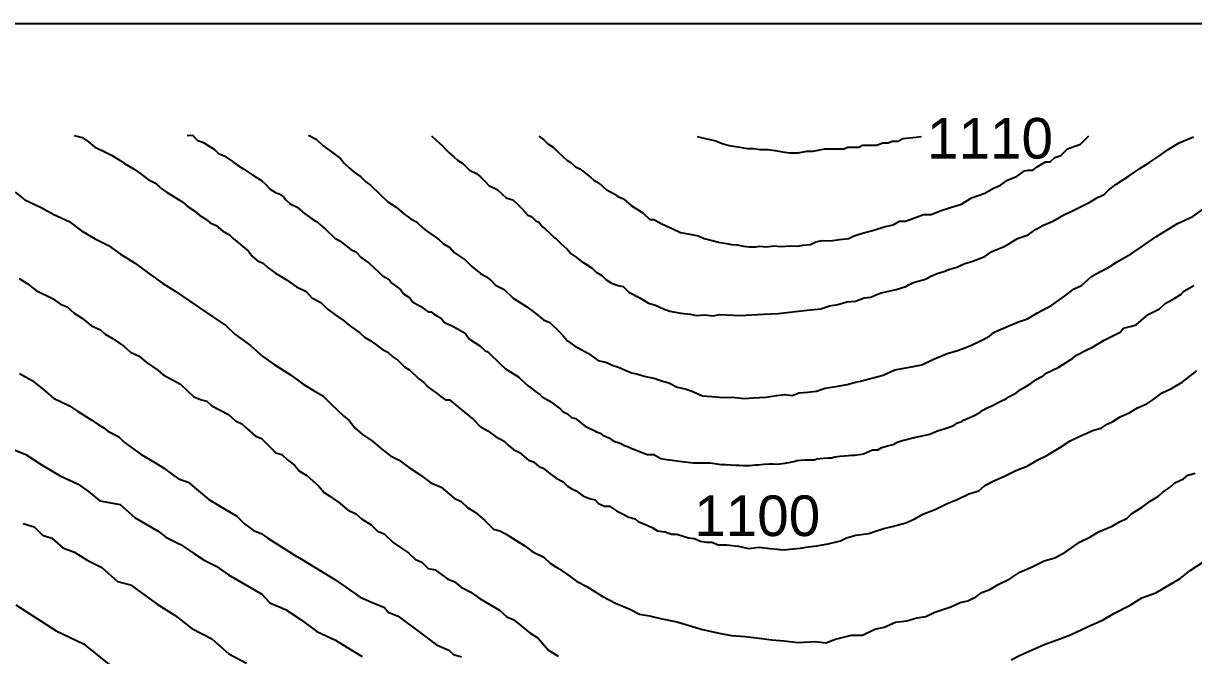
# Model space of a CAD drawing. Header units: millimetres. Extents: x 19067981 to 38137102, y 2652003 to 2652615.
# Drawn here: x 19068711.54 to 19068720.35, y 2652361.54 to 2652366.3 of the extents above; entities that cross this region are included whole.
import ezdxf

# ---------------------------------------------------------------- set-up
doc = ezdxf.new("R2010")
doc.units = ezdxf.units.MM
doc.styles.get("Standard").update_dxf_attribs({"font": 'arial.ttf'})

msp = doc.modelspace()

# ---------------------------------------------------------------- linework, layer by layer
for points in [[(19068697.4029, 2652366.2995), (19068725.9216, 2652366.2995), (19068725.9216, 2652346.0866), (19068697.4027, 2652346.0866), (19068697.4027, 2652366.2994)], [(19068712.7717, 2652365.4544), (19068712.8122, 2652365.4586), (19068712.8476, 2652365.4205), (19068712.8939, 2652365.4028), (19068712.9374, 2652365.3751), (19068712.9746, 2652365.3513), (19068713.0077, 2652365.3199), (19068713.0517, 2652365.3023), (19068713.1121, 2652365.2599), (19068713.1504, 2652365.233), (19068713.1922, 2652365.2076), (19068713.2363, 2652365.1762), (19068713.2744, 2652365.151), (19068713.331, 2652365.1167), (19068713.3652, 2652365.0857), (19068713.3975, 2652365.0516), (19068713.436, 2652365.0264), (19068713.4649, 2652365.017), (19068713.497, 2652364.9936), (19068713.5147, 2652364.971), (19068713.5465, 2652364.9415), (19068713.6011, 2652364.9148), (19068713.6198, 2652364.8976), (19068713.6551, 2652364.8668), (19068713.7094, 2652364.8307), (19068713.7357, 2652364.8133), (19068713.7498, 2652364.804), (19068713.782, 2652364.7764), (19068713.7983, 2652364.7624), (19068713.8143, 2652364.7487), (19068713.8834, 2652364.6815), (19068713.9163, 2652364.6641), (19068713.9442, 2652364.6436), (19068713.9827, 2652364.6133), (19068714.005, 2652364.5957), (19068714.0435, 2652364.5792), (19068714.0852, 2652364.535), (19068714.1107, 2652364.5164), (19068714.1351, 2652364.4985), (19068714.1488, 2652364.4885), (19068714.2144, 2652364.4256), (19068714.2433, 2652364.3979), (19068714.2703, 2652364.3822), (19068714.297, 2652364.3666), (19068714.3144, 2652364.3419), (19068714.3479, 2652364.3171), (19068714.3821, 2652364.2918), (19068714.4014, 2652364.264), (19068714.4293, 2652364.2454), (19068714.4488, 2652364.2325), (19068714.4703, 2652364.2033), (19068714.5044, 2652364.1835), (19068714.5321, 2652364.1674), (19068714.5865, 2652364.1279), (19068714.6095, 2652364.1279), (19068714.6281, 2652364.1112), (19068714.6579, 2652364.0945), (19068714.689, 2652364.0715), (19068714.7094, 2652364.048), (19068714.7386, 2652364.0343), (19068714.7621, 2652364.0234), (19068714.8084, 2652363.9981), (19068714.8303, 2652363.9861), (19068714.8648, 2652363.9672), (19068714.8816, 2652363.9447), (19068714.899, 2652363.9216), (19068714.9772, 2652363.8716), (19068715.0151, 2652363.8369), (19068715.0374, 2652363.8264), (19068715.1332, 2652363.7323), (19068715.1686, 2652363.6976), (19068715.2027, 2652363.6772), (19068715.2233, 2652363.6649), (19068715.2424, 2652363.6534), (19068715.2698, 2652363.6362), (19068715.332, 2652363.5751), (19068715.3705, 2652363.5466), (19068715.3987, 2652363.5257), (19068715.4288, 2652363.5034), (19068715.4462, 2652363.4865), (19068715.481, 2652363.466), (19068715.51, 2652363.4489), (19068715.5812, 2652363.3979), (19068715.605, 2652363.373), (19068715.6362, 2652363.359), (19068715.6678, 2652363.3325), (19068715.6965, 2652363.3244), (19068715.7087, 2652363.3132), (19068715.7472, 2652363.283), (19068715.7696, 2652363.2654), (19068715.7905, 2652363.2556), (19068715.8235, 2652363.2401), (19068715.8417, 2652363.2316), (19068715.855, 2652363.2225), (19068715.8755, 2652363.2159), (19068715.8907, 2652363.211), (19068715.9027, 2652363.1981), (19068715.948, 2652363.1784), (19068715.9708, 2652363.1632), (19068715.984, 2652363.1559), (19068715.9989, 2652363.1476), (19068716.0141, 2652363.1447), (19068716.0426, 2652363.1321), (19068716.0668, 2652363.1214), (19068716.0955, 2652363.1099), (19068716.1219, 2652363.0992), (19068716.1489, 2652363.0883), (19068716.2365, 2652363.0517), (19068716.2866, 2652363.0517), (19068716.3387, 2652363.0217), (19068716.3848, 2652363.0157), (19068716.4262, 2652363.0103), (19068716.4612, 2652363.0058), (19068716.4969, 2652363.0011), (19068716.5868, 2652362.9894), (19068716.6577, 2652362.9894), (19068716.7128, 2652362.9894), (19068716.7929, 2652362.9785), (19068716.83, 2652362.9785), (19068716.9041, 2652362.9736), (19068716.9309, 2652362.9736), (19068716.9592, 2652362.9707), (19068717.0101, 2652362.9707), (19068717.0523, 2652362.9741), (19068717.0735, 2652362.9759), (19068717.1159, 2652362.9794), (19068717.1593, 2652362.9817), (19068717.186, 2652362.9817), (19068717.2198, 2652362.98), (19068717.236, 2652362.9815), (19068717.2762, 2652362.9885), (19068717.3164, 2652362.9954), (19068717.3406, 2652362.9996), (19068717.3652, 2652363.0079), (19068717.4251, 2652363.0132), (19068717.463, 2652363.0132), (19068717.4936, 2652363.0137), (19068717.5168, 2652363.0193), (19068717.5634, 2652363.0244), (19068717.5993, 2652363.0269), (19068717.6289, 2652363.0284), (19068717.6504, 2652363.036), (19068717.6889, 2652363.0398), (19068717.7217, 2652363.0423), (19068717.7526, 2652363.0447), (19068717.7763, 2652363.0476), (19068717.7985, 2652363.0476), (19068717.8354, 2652363.0534), (19068717.8669, 2652363.0584), (19068717.934, 2652363.0883), (19068717.9741, 2652363.0883), (19068718.0036, 2652363.1061), (19068718.0464, 2652363.117), (19068718.0904, 2652363.1282), (19068718.1244, 2652363.1472), (19068718.1705, 2652363.1614), (19068718.237, 2652363.1773), (19068718.2948, 2652363.1906), (19068718.3652, 2652363.2068), (19068718.4156, 2652363.2273), (19068718.4881, 2652363.2518), (19068718.5197, 2652363.2602), (19068718.5496, 2652363.2736), (19068718.5734, 2652363.2909), (19068718.6074, 2652363.301), (19068718.6252, 2652363.3139), (19068718.6446, 2652363.3224), (19068718.6986, 2652363.346), (19068718.7433, 2652363.3698), (19068718.7647, 2652363.3875), (19068718.7865, 2652363.3996), (19068718.8318, 2652363.4181), (19068718.8947, 2652363.4524), (19068718.9434, 2652363.4738), (19068718.965, 2652363.4905), (19068719.0199, 2652363.5206), (19068719.0499, 2652363.5433), (19068719.0808, 2652363.5607), (19068719.1265, 2652363.5866), (19068719.1633, 2652363.6161), (19068719.1933, 2652363.6319), (19068719.2204, 2652363.6462), (19068719.2372, 2652363.6627), (19068719.337, 2652363.7095), (19068719.3931, 2652363.7455), (19068719.4416, 2652363.7766), (19068719.4718, 2652363.8021), (19068719.5487, 2652363.8403), (19068719.5923, 2652363.862), (19068719.6789, 2652363.913), (19068719.7998, 2652363.9753), (19068719.8245, 2652364.004), (19068719.8853, 2652364.02), (19068719.9196, 2652364.0291), (19068720.0096, 2652364.1075), (19068720.0496, 2652364.1275), (19068720.0958, 2652364.1506), (19068720.1377, 2652364.1895), (19068720.21, 2652364.2312), (19068720.2588, 2652364.2593), (19068720.2781, 2652364.2832), (19068720.3195, 2652364.3059), (19068720.354, 2652364.3248)], [(19068713.6858, 2652365.4573), (19068713.7442, 2652365.4284), (19068713.7932, 2652365.3806), (19068713.8487, 2652365.3399), (19068713.9262, 2652365.2819), (19068713.9553, 2652365.2473), (19068713.9916, 2652365.2116), (19068714.0301, 2652365.1786), (19068714.0795, 2652365.1447), (19068714.1158, 2652365.11), (19068714.1519, 2652365.0817), (19068714.2225, 2652365.0134), (19068714.2834, 2652364.9545), (19068714.346, 2652364.915), (19068714.4031, 2652364.8658), (19068714.4561, 2652364.8277), (19068714.5002, 2652364.8057), (19068714.5489, 2652364.7571), (19068714.5738, 2652364.7363), (19068714.6062, 2652364.7149), (19068714.6465, 2652364.6882), (19068714.6689, 2652364.6703), (19068714.7024, 2652364.6399), (19068714.7506, 2652364.6106), (19068714.7832, 2652364.5746), (19068714.8666, 2652364.5179), (19068714.9169, 2652364.4692), (19068714.9807, 2652364.4154), (19068715.0269, 2652364.3897), (19068715.0645, 2652364.3596), (19068715.0939, 2652364.3287), (19068715.1596, 2652364.2954), (19068715.2273, 2652364.2299), (19068715.3299, 2652364.1653), (19068715.388, 2652364.1229), (19068715.4554, 2652364.0664), (19068715.5036, 2652364.0467), (19068715.5733, 2652363.9779), (19068715.6025, 2652363.9491), (19068715.6367, 2652363.9085), (19068715.6895, 2652363.871), (19068715.7406, 2652363.8434), (19068715.7955, 2652363.8138), (19068715.8688, 2652363.7595), (19068715.9325, 2652363.7461), (19068715.9742, 2652363.7245), (19068716.0213, 2652363.7098), (19068716.0671, 2652363.6912), (19068716.1182, 2652363.6685), (19068716.1673, 2652363.657), (19068716.215, 2652363.6436), (19068716.2972, 2652363.6248), (19068716.3452, 2652363.6066), (19068716.3992, 2652363.5913), (19068716.4636, 2652363.559), (19068716.5229, 2652363.5475), (19068716.5687, 2652363.5311), (19068716.6542, 2652363.4952), (19068716.7235, 2652363.4903), (19068716.8076, 2652363.481), (19068716.8762, 2652363.4855), (19068716.9673, 2652363.4747), (19068717.0358, 2652363.4791), (19068717.1315, 2652363.4854), (19068717.2131, 2652363.4963), (19068717.2738, 2652363.5043), (19068717.3292, 2652363.4974), (19068717.3813, 2652363.5168), (19068717.4454, 2652363.5227), (19068717.5128, 2652363.5301), (19068717.5764, 2652363.5515), (19068717.6725, 2652363.5686), (19068717.7437, 2652363.5812), (19068717.805, 2652363.5983), (19068717.8442, 2652363.605), (19068718.0134, 2652363.6503), (19068718.0688, 2652363.6747), (19068718.103, 2652363.6897), (19068718.213, 2652363.7107), (19068718.3053, 2652363.7283), (19068718.3883, 2652363.7687), (19068718.5031, 2652363.8166), (19068718.5404, 2652363.8268), (19068718.5817, 2652363.8382), (19068718.6293, 2652363.8568), (19068718.6805, 2652363.8769), (19068718.7564, 2652363.9146), (19068718.8152, 2652363.9438), (19068718.849, 2652363.9723), (19068718.8863, 2652363.9885), (19068718.9549, 2652364.0183), (19068719.0333, 2652364.0524), (19068719.1014, 2652364.0735), (19068719.1765, 2652364.1197), (19068719.2848, 2652364.1774), (19068719.3799, 2652364.2461), (19068719.454, 2652364.2996), (19068719.508, 2652364.326), (19068719.5827, 2652364.3942), (19068719.6374, 2652364.4224), (19068719.7057, 2652364.4576), (19068719.7721, 2652364.5017), (19068719.8818, 2652364.5639), (19068719.96, 2652364.6173), (19068720.0693, 2652364.6921), (19068720.2301, 2652364.7913), (19068720.3462, 2652364.846), (19068720.4273, 2652364.9024)], [(19068714.6121, 2652365.4532), (19068714.644, 2652365.4238), (19068714.6724, 2652365.3976), (19068714.6966, 2652365.3754), (19068714.7187, 2652365.352), (19068714.7456, 2652365.3236), (19068714.7794, 2652365.2937), (19068714.8075, 2652365.2688), (19068714.8474, 2652365.2438), (19068714.8801, 2652365.2128), (19068714.8994, 2652365.1946), (19068714.952, 2652365.17), (19068714.9818, 2652365.1446), (19068715.0155, 2652365.11), (19068715.0449, 2652365.0799), (19068715.108, 2652365.0484), (19068715.1423, 2652365.0159), (19068715.1742, 2652364.9857), (19068715.224, 2652364.9711), (19068715.2623, 2652364.9368), (19068715.2917, 2652364.9044), (19068715.3373, 2652364.8543), (19068715.3651, 2652364.8464), (19068715.3814, 2652364.8297), (19068715.3976, 2652364.8132), (19068715.4211, 2652364.8019), (19068715.4495, 2652364.7662), (19068715.4679, 2652364.7528), (19068715.5023, 2652364.7193), (19068715.5177, 2652364.7043), (19068715.5352, 2652364.6874), (19068715.5547, 2652364.6747), (19068715.587, 2652364.6416), (19068715.6348, 2652364.5999), (19068715.6639, 2652364.5638), (19068715.7047, 2652364.5374), (19068715.7401, 2652364.5077), (19068715.7798, 2652364.4826), (19068715.8221, 2652364.4558), (19068715.8522, 2652364.4254), (19068715.8951, 2652364.4003), (19068715.9252, 2652364.3719), (19068715.9675, 2652364.3434), (19068716.0178, 2652364.3257), (19068716.0557, 2652364.3169), (19068716.0978, 2652364.2766), (19068716.1826, 2652364.2319), (19068716.2476, 2652364.1913), (19068716.2986, 2652364.1775), (19068716.3602, 2652364.15), (19068716.4084, 2652364.133), (19068716.4915, 2652364.1173), (19068716.5603, 2652364.1095), (19068716.607, 2652364.0996), (19068716.668, 2652364.1038), (19068716.7348, 2652364.0982), (19068716.7847, 2652364.1059), (19068716.9342, 2652364.0989), (19068717.1141, 2652364.1091), (19068717.2234, 2652364.1154), (19068717.443, 2652364.1393), (19068717.5455, 2652364.1504), (19068717.6098, 2652364.1712), (19068717.6735, 2652364.1829), (19068717.7398, 2652364.202), (19068717.806, 2652364.2069), (19068717.8711, 2652364.2322), (19068717.9204, 2652364.2368), (19068717.9537, 2652364.253), (19068718.0001, 2652364.2714), (19068718.0565, 2652364.2829), (19068718.1127, 2652364.2943), (19068718.1841, 2652364.3168), (19068718.2046, 2652364.3314), (19068718.251, 2652364.3508), (19068718.3326, 2652364.3726), (19068718.3734, 2652364.3956), (19068718.4223, 2652364.4154), (19068718.4719, 2652364.4299), (19068718.5167, 2652364.4488), (19068718.5702, 2652364.4644), (19068718.6298, 2652364.4909), (19068718.682, 2652364.5066), (19068718.7805, 2652364.5431), (19068718.8336, 2652364.5824), (19068718.9209, 2652364.6179), (19068718.9606, 2652364.6384), (19068719.0258, 2652364.6798), (19068719.1067, 2652364.7066), (19068719.1626, 2652364.7469), (19068719.2218, 2652364.7798), (19068719.2918, 2652364.8101), (19068719.3757, 2652364.8579), (19068719.4399, 2652364.8876), (19068719.5701, 2652364.9529), (19068719.6296, 2652364.988), (19068719.6797, 2652365.0119), (19068719.7133, 2652365.0469), (19068719.7672, 2652365.0858), (19068719.8661, 2652365.1512), (19068719.9484, 2652365.2055), (19068720.022, 2652365.254), (19068720.0905, 2652365.2989), (19068720.1604, 2652365.3501), (19068720.2451, 2652365.3999), (19068720.3525, 2652365.4442)], [(19068715.4218, 2652365.4511), (19068715.4589, 2652365.4227), (19068715.4884, 2652365.3918), (19068715.5289, 2652365.3665), (19068715.5619, 2652365.3357), (19068715.5993, 2652365.3008), (19068715.6322, 2652365.2701), (19068715.6638, 2652365.2497), (19068715.6979, 2652365.2196), (19068715.7301, 2652365.2052), (19068715.7621, 2652365.1792), (19068715.8094, 2652365.1406), (19068715.8345, 2652365.1201), (19068715.8743, 2652365.0971), (19068715.9286, 2652365.0498), (19068715.9819, 2652365.0174), (19068716.0151, 2652364.9971), (19068716.0588, 2652364.9786), (19068716.1161, 2652364.9293), (19068716.1574, 2652364.902), (19068716.2054, 2652364.8702), (19068716.2559, 2652364.8218), (19068716.2873, 2652364.8218), (19068716.3484, 2652364.7897), (19068716.4294, 2652364.7527), (19068716.4879, 2652364.7259), (19068716.5696, 2652364.7093), (19068716.6233, 2652364.6984), (19068716.6657, 2652364.6795), (19068716.7274, 2652364.6638), (19068716.7743, 2652364.6516), (19068716.8347, 2652364.6413), (19068716.8718, 2652364.635), (19068716.9143, 2652364.6314), (19068716.9617, 2652364.6225), (19068717.0083, 2652364.618), (19068717.0563, 2652364.618), (19068717.0837, 2652364.6228), (19068717.1355, 2652364.618), (19068717.1904, 2652364.6245), (19068717.246, 2652364.6204), (19068717.3147, 2652364.6255), (19068717.3692, 2652364.6214), (19068717.4124, 2652364.6293), (19068717.466, 2652364.6337), (19068717.5082, 2652364.655), (19068717.5552, 2652364.6653), (19068717.6142, 2652364.6618), (19068717.6849, 2652364.6725), (19068717.7559, 2652364.6787), (19068717.7878, 2652364.6982), (19068717.8327, 2652364.7119), (19068717.8859, 2652364.7281), (19068717.9447, 2652364.7412), (19068718.0212, 2652364.7676), (19068718.0889, 2652364.7817), (19068718.1361, 2652364.8106), (19068718.1817, 2652364.8089), (19068718.2644, 2652364.8401), (19068718.3171, 2652364.86), (19068718.3764, 2652364.86), (19068718.4444, 2652364.8875), (19068718.5219, 2652364.9119), (19068718.6047, 2652364.9379), (19068718.6807, 2652364.9847), (19068718.7793, 2652365.0202), (19068718.8452, 2652365.0596), (19068718.8974, 2652365.0808), (19068718.9497, 2652365.1201), (19068719.0238, 2652365.1479), (19068719.0788, 2652365.1898), (19068719.1066, 2652365.1942), (19068719.1423, 2652365.1942), (19068719.1745, 2652365.2185), (19068719.2364, 2652365.2557), (19068719.2711, 2652365.2557), (19068719.3078, 2652365.2893), (19068719.3525, 2652365.3039), (19068719.404, 2652365.3549), (19068719.4579, 2652365.3751), (19068719.5, 2652365.391), (19068719.5531, 2652365.4421), (19068719.5631, 2652365.4518)], [(19068711.4773, 2652365.0288), (19068711.5481, 2652364.9718), (19068711.6719, 2652364.914), (19068711.7668, 2652364.8602), (19068711.8823, 2652364.8084), (19068711.9764, 2652364.7361), (19068712.0777, 2652364.6759), (19068712.1793, 2652364.6263), (19068712.2694, 2652364.5613), (19068712.3747, 2652364.4962), (19068712.497, 2652364.4068), (19068712.5854, 2652364.3421), (19068712.682, 2652364.2839), (19068712.9738, 2652364.0847), (19068713.0627, 2652364.0241), (19068713.1313, 2652363.9599), (19068713.2497, 2652363.8732), (19068713.3422, 2652363.791), (19068713.4277, 2652363.7297), (19068713.551, 2652363.654), (19068713.6444, 2652363.5837), (19068713.7294, 2652363.5321), (19068713.7948, 2652363.495), (19068713.8556, 2652363.4314), (19068713.9498, 2652363.3433), (19068713.9916, 2652363.3094), (19068714.0379, 2652363.251), (19068714.0936, 2652363.204), (19068714.1667, 2652363.1532), (19068714.2372, 2652363.0923), (19068714.3035, 2652363.0435), (19068714.3693, 2652363.0101), (19068714.4384, 2652362.957), (19068714.5263, 2652362.9), (19068714.6082, 2652362.8402), (19068714.6838, 2652362.8063), (19068714.7837, 2652362.7229), (19068714.8356, 2652362.6987), (19068714.8845, 2652362.6535), (19068714.9421, 2652362.6181), (19068715.0148, 2652362.5546), (19068715.078, 2652362.4904), (19068715.1279, 2652362.477), (19068715.1747, 2652362.4524), (19068715.2566, 2652362.4013), (19068715.3148, 2652362.3649), (19068715.3697, 2652362.3217), (19068715.4593, 2652362.2798), (19068715.5082, 2652362.2325), (19068715.5683, 2652362.194), (19068715.63, 2652362.1545), (19068715.7032, 2652362.0983), (19068715.7834, 2652362.0577), (19068715.8989, 2652361.987), (19068715.9992, 2652361.9326), (19068716.1063, 2652361.8876), (19068716.1788, 2652361.8491), (19068716.2539, 2652361.8388), (19068716.3382, 2652361.8183), (19068716.4595, 2652361.7921), (19068716.5534, 2652361.7642), (19068716.6541, 2652361.7342), (19068716.7786, 2652361.7082), (19068716.8702, 2652361.6891), (19068716.9743, 2652361.6833), (19068717.0792, 2652361.6689), (19068717.1748, 2652361.6558), (19068717.2687, 2652361.6494), (19068717.3721, 2652361.636), (19068717.5012, 2652361.6432), (19068717.5834, 2652361.635), (19068717.6549, 2652361.6632), (19068717.7751, 2652361.6911), (19068717.8594, 2652361.6911), (19068717.952, 2652361.7373), (19068718.0209, 2652361.7512), (19068718.1083, 2652361.7892), (19068718.1924, 2652361.8002), (19068718.268, 2652361.8218), (19068718.3359, 2652361.8336), (19068718.4027, 2652361.8665), (19068718.4721, 2652361.888), (19068718.5249, 2652361.9044), (19068718.5948, 2652361.9376), (19068718.6514, 2652361.9505), (19068718.7115, 2652361.9813), (19068718.7568, 2652362.0136), (19068718.818, 2652362.0367), (19068718.8797, 2652362.0747), (19068718.9689, 2652362.1172), (19068719.0434, 2652362.1675), (19068719.1365, 2652362.206), (19068719.2262, 2652362.2516), (19068719.3064, 2652362.2747), (19068719.3892, 2652362.3209), (19068719.4927, 2652362.393), (19068719.5698, 2652362.431), (19068719.6367, 2652362.47), (19068719.7402, 2652362.5124), (19068719.7896, 2652362.5427), (19068719.8518, 2652362.5735), (19068719.8842, 2652362.6059), (19068719.9662, 2652362.656), (19068720.0243, 2652362.7002), (19068720.0875, 2652362.7392), (19068720.1246, 2652362.7721), (19068720.1761, 2652362.8068), (19068720.2111, 2652362.8401), (19068720.2774, 2652362.8699), (19068720.3098, 2652362.8977), (19068720.3648, 2652362.9115)], [(19068711.5069, 2652364.3786), (19068711.5679, 2652364.3395), (19068711.6348, 2652364.2883), (19068711.7572, 2652364.2264), (19068711.8183, 2652364.1856), (19068711.8684, 2652364.1643), (19068711.9208, 2652364.1183), (19068711.9832, 2652364.0782), (19068712.0518, 2652364.023), (19068712.1192, 2652363.9908), (19068712.1549, 2652363.958), (19068712.2154, 2652363.9235), (19068712.2939, 2652363.869), (19068712.3446, 2652363.823), (19068712.4114, 2652363.7925), (19068712.4627, 2652363.7488), (19068712.5516, 2652363.6891), (19068712.5913, 2652363.6523), (19068712.6564, 2652363.6178), (19068712.7223, 2652363.5829), (19068712.7741, 2652363.5335), (19068712.8225, 2652363.4873), (19068712.8801, 2652363.4644), (19068712.921, 2652363.4541), (19068712.9573, 2652363.4184), (19068713.0207, 2652363.3879), (19068713.082, 2652363.3536), (19068713.1367, 2652363.3064), (19068713.1828, 2652363.2828), (19068713.2208, 2652363.2495), (19068713.2842, 2652363.1939), (19068713.3327, 2652363.1738), (19068713.3996, 2652363.1047), (19068713.4386, 2652363.0644), (19068713.486, 2652363.0518), (19068713.5281, 2652363.0117), (19068713.58, 2652362.9726), (19068713.618, 2652362.9277), (19068713.6739, 2652362.8944), (19068713.7599, 2652362.817), (19068713.8049, 2652362.7664), (19068713.8475, 2652362.7399), (19068713.9214, 2652362.686), (19068713.979, 2652362.6359), (19068714.0412, 2652362.6066), (19068714.0862, 2652362.5675), (19068714.1588, 2652362.5237), (19068714.2057, 2652362.4744), (19068714.2546, 2652362.4543), (19068714.3226, 2652362.3904), (19068714.3785, 2652362.353), (19068714.4392, 2652362.3124), (19068714.4915, 2652362.263), (19068714.5393, 2652362.2423), (19068714.5866, 2652362.194), (19068714.639, 2652362.183), (19068714.7358, 2652362.1148), (19068714.7829, 2652362.0955), (19068714.8351, 2652362.0532), (19068714.9031, 2652362.0187), (19068714.9794, 2652361.9659), (19068715.1242, 2652361.8792), (19068715.1791, 2652361.8308), (19068715.2266, 2652361.8092), (19068715.2598, 2652361.7847), (19068715.3542, 2652361.7076), (19068715.4133, 2652361.6722), (19068715.4927, 2652361.5782), (19068715.5675, 2652361.5346)], [(19068711.5089, 2652363.6637), (19068711.6037, 2652363.6103), (19068711.6936, 2652363.5367), (19068711.7652, 2652363.4781), (19068711.8864, 2652363.4181), (19068711.9466, 2652363.3803), (19068712.0532, 2652363.3112), (19068712.1022, 2652363.2795), (19068712.144, 2652363.2524), (19068712.1753, 2652363.2285), (19068712.2102, 2652363.21), (19068712.2569, 2652363.1852), (19068712.2974, 2652363.1468), (19068712.426, 2652363.0526), (19068712.5271, 2652362.9917), (19068712.5999, 2652362.9478), (19068712.6545, 2652362.908), (19068712.7064, 2652362.8702), (19068712.7801, 2652362.8436), (19068712.8568, 2652362.7791), (19068712.9356, 2652362.713), (19068713.0649, 2652362.6361), (19068713.1453, 2652362.5883), (19068713.2027, 2652362.5298), (19068713.271, 2652362.4814), (19068713.3291, 2652362.4573), (19068713.3805, 2652362.4234), (19068713.4335, 2652362.3885), (19068713.4891, 2652362.3519), (19068713.5853, 2652362.2932), (19068713.633, 2652362.2642), (19068713.8132, 2652362.1548), (19068713.8836, 2652362.1121), (19068713.9989, 2652362.0306), (19068714.0744, 2652361.9773), (19068714.1602, 2652361.9413), (19068714.2572, 2652361.9006), (19068714.2863, 2652361.8661), (19068714.3617, 2652361.8363), (19068714.5495, 2652361.6958), (19068714.6505, 2652361.6202), (19068714.7428, 2652361.5785), (19068714.7791, 2652361.5477), (19068714.8386, 2652361.5301)], [(19068711.4264, 2652363.1048), (19068711.5576, 2652363.0519), (19068711.6792, 2652362.973), (19068711.8151, 2652362.8925), (19068711.9509, 2652362.8281), (19068712.0292, 2652362.7752), (19068712.1144, 2652362.7028), (19068712.2676, 2652362.6763), (19068712.3795, 2652362.5749), (19068712.5534, 2652362.4743), (19068712.6108, 2652362.4293), (19068712.7219, 2652362.3742), (19068712.8195, 2652362.3099), (19068712.8998, 2652362.257), (19068712.9902, 2652362.2112), (19068713.0832, 2652362.1474), (19068713.2268, 2652362.0635), (19068713.3354, 2652362), (19068713.3954, 2652361.9348), (19068713.5117, 2652361.8863), (19068713.6304, 2652361.8079), (19068713.7482, 2652361.7204), (19068713.8889, 2652361.655), (19068714.0077, 2652361.5825), (19068714.0894, 2652361.5327)], [(19068718.9779, 2652361.5055), (19068719.0459, 2652361.541), (19068719.2262, 2652361.6217), (19068719.3244, 2652361.6578), (19068719.4245, 2652361.6945), (19068719.5585, 2652361.7562), (19068719.6711, 2652361.8081), (19068719.7527, 2652361.8556), (19068719.876, 2652361.918), (19068719.9619, 2652361.9742), (19068720.0678, 2652362.0114), (19068720.251, 2652362.1182), (19068720.3268, 2652362.1785), (19068720.4267, 2652362.2451)], [(19068711.4807, 2652361.9208), (19068711.7859, 2652361.7242), (19068711.9899, 2652361.6266), (19068712.1967, 2652361.4622)]]:
    msp.add_lwpolyline(points)
at = {"color": 61}
for points in [[(19068711.9219, 2652365.455), (19068711.98, 2652365.4407), (19068712.0291, 2652365.4083), (19068712.0766, 2652365.3668), (19068712.1355, 2652365.3389), (19068712.2064, 2652365.3035), (19068712.2661, 2652365.2681), (19068712.3008, 2652365.244), (19068712.3728, 2652365.2023), (19068712.4216, 2652365.166), (19068712.4775, 2652365.1243), (19068712.5283, 2652365.0999), (19068712.5617, 2652365.0703), (19068712.5846, 2652365.05), (19068712.6129, 2652365.0321), (19068712.6666, 2652364.998), (19068712.7073, 2652364.9722), (19068712.7385, 2652364.9524), (19068712.7799, 2652364.9182), (19068712.8298, 2652364.8855), (19068712.8671, 2652364.853), (19068712.912, 2652364.8258), (19068712.9441, 2652364.7981), (19068712.9909, 2652364.7771), (19068713.0403, 2652364.7342), (19068713.0881, 2652364.7108), (19068713.1182, 2652364.6793), (19068713.1574, 2652364.6469), (19068713.1912, 2652364.6189), (19068713.2346, 2652364.583), (19068713.2609, 2652364.5467), (19068713.2997, 2652364.5147), (19068713.3461, 2652364.4908), (19068713.3819, 2652364.4584), (19068713.4371, 2652364.4189), (19068713.5203, 2652364.3693), (19068713.5954, 2652364.3144), (19068713.6673, 2652364.2792), (19068713.7103, 2652364.2338), (19068713.7782, 2652364.197), (19068713.8256, 2652364.1507), (19068713.8845, 2652364.1074), (19068713.95, 2652364.0616), (19068713.9944, 2652364.0234), (19068714.0716, 2652363.9691), (19068714.1065, 2652363.9376), (19068714.151, 2652363.9113), (19068714.1926, 2652363.8807), (19068714.2433, 2652363.8435), (19068714.284, 2652363.8227), (19068714.3213, 2652363.7883), (19068714.3581, 2652363.7639), (19068714.4079, 2652363.7133), (19068714.4495, 2652363.6885), (19068714.5171, 2652363.6228), (19068714.552, 2652363.5965), (19068714.5869, 2652363.5597), (19068714.6229, 2652363.5336), (19068714.6469, 2652363.5162), (19068714.6834, 2652363.4897), (19068714.7186, 2652363.4641), (19068714.7467, 2652363.4641), (19068714.9304, 2652363.3139), (19068714.9777, 2652363.2634), (19068715.0371, 2652363.2313), (19068715.0947, 2652363.1891), (19068715.1604, 2652363.1541), (19068715.1906, 2652363.122), (19068715.2291, 2652363.0899), (19068715.2744, 2652363.0685), (19068715.3432, 2652363.0103), (19068715.3797, 2652362.9982), (19068715.4211, 2652362.9617), (19068715.4529, 2652362.9505), (19068715.5052, 2652362.9065), (19068715.5509, 2652362.8754), (19068715.603, 2652362.8481), (19068715.6361, 2652362.8136), (19068715.6702, 2652362.7951), (19068715.7016, 2652362.7781), (19068715.7527, 2652362.7423), (19068715.8023, 2652362.7209), (19068715.8457, 2652362.7121), (19068715.8695, 2652362.6844), (19068715.9148, 2652362.6645), (19068715.9523, 2652362.6645), (19068716.0047, 2652362.6274), (19068716.0465, 2652362.6094), (19068716.0982, 2652362.5802), (19068716.1473, 2652362.5671), (19068716.1688, 2652362.5471), (19068716.2284, 2652362.522), (19068716.2753, 2652362.5023), (19068716.3141, 2652362.4778), (19068716.3735, 2652362.4695), (19068716.4202, 2652362.4525), (19068716.4597, 2652362.4525), (19068716.5069, 2652362.4384), (19068716.5488, 2652362.4258), (19068716.5899, 2652362.4193), (19068716.6386, 2652362.4008), (19068716.6848, 2652362.393), (19068716.7228, 2652362.393), (19068716.771, 2652362.3731), (19068716.8348, 2652362.3716), (19068716.9232, 2652362.3613), (19068717.0016, 2652362.3457), (19068717.0795, 2652362.354), (19068717.1623, 2652362.3457), (19068717.2677, 2652362.3352), (19068717.334, 2652362.3413), (19068717.3919, 2652362.3467), (19068717.4499, 2652362.3583), (19068717.5146, 2652362.3637), (19068717.6003, 2652362.3792), (19068717.6922, 2652362.4017), (19068717.7389, 2652362.4246), (19068717.808, 2652362.4464), (19068717.9069, 2652362.4576), (19068717.9502, 2652362.4722), (19068718.0201, 2652362.4957), (19068718.083, 2652362.5098), (19068718.1842, 2652362.5385), (19068718.2524, 2652362.5687), (19068718.3142, 2652362.6027), (19068718.4109, 2652362.64), (19068718.4961, 2652362.6828), (19068718.5726, 2652362.7144), (19068718.6604, 2652362.757), (19068718.7349, 2652362.7784), (19068718.7807, 2652362.8192), (19068718.8469, 2652362.8542), (19068718.9287, 2652362.8897), (19068719.0137, 2652362.9324), (19068719.0994, 2652362.9645), (19068719.1787, 2652363.0136), (19068719.242, 2652363.0432), (19068719.3436, 2652363.1029), (19068719.422, 2652363.1554), (19068719.4853, 2652363.187), (19068719.5984, 2652363.2355), (19068719.6569, 2652363.252), (19068719.7017, 2652363.2822), (19068719.744, 2652363.3021), (19068719.8, 2652363.3366), (19068719.8723, 2652363.3695), (19068719.9303, 2652363.404), (19068719.9994, 2652363.4351), (19068720.0462, 2652363.4638), (19068720.115, 2652363.5172), (19068720.1856, 2652363.5488), (19068720.2655, 2652363.5969), (19068720.3761, 2652363.6818)], [(19068716.6127, 2652365.4484), (19068716.6856, 2652365.4311), (19068716.7531, 2652365.4151), (19068716.8021, 2652365.395), (19068716.8551, 2652365.3808), (19068716.9338, 2652365.3672), (19068716.991, 2652365.3573), (19068717.0396, 2652365.3573), (19068717.0852, 2652365.3503), (19068717.1445, 2652365.3503), (19068717.2001, 2652365.3414), (19068717.2565, 2652365.3324), (19068717.3079, 2652365.3241), (19068717.3751, 2652365.3241), (19068717.4385, 2652365.3361), (19068717.4863, 2652365.3361), (19068717.5382, 2652365.3466), (19068717.5748, 2652365.354), (19068717.7174, 2652365.3544), (19068717.7483, 2652365.367), (19068717.8317, 2652365.367), (19068717.8585, 2652365.3822), (19068717.9674, 2652365.3822), (19068718.0083, 2652365.399), (19068718.0529, 2652365.399), (19068718.0812, 2652365.4131), (19068718.1269, 2652365.4126), (19068718.1636, 2652365.4331), (19068718.2628, 2652365.442), (19068718.3034, 2652365.4474)], [(19068711.5366, 2652362.5323), (19068711.6202, 2652362.508), (19068711.681, 2652362.4458), (19068711.7525, 2652362.4215), (19068711.8348, 2652362.3498), (19068711.9237, 2652362.3164), (19068712.0187, 2652362.258), (19068712.129, 2652362.2014), (19068712.2476, 2652362.0952), (19068712.3445, 2652362.0721), (19068712.5451, 2652361.9249), (19068712.6822, 2652361.8402), (19068712.806, 2652361.7415), (19068712.9575, 2652361.6651), (19068713.086, 2652361.5505), (19068713.2175, 2652361.4805)]]:
    msp.add_lwpolyline(points, dxfattribs=at)

# ---------------------------------------------------------------- texts
at = {"char_height": 0.30537, "attachment_point": 1}
for s, insert in [('1110', (19068718.3448, 2652365.5872)), ('1100', (19068716.5913, 2652362.7442))]:
    msp.add_mtext(s, dxfattribs=dict(at, insert=insert))

doc.saveas('drawing.dxf')
